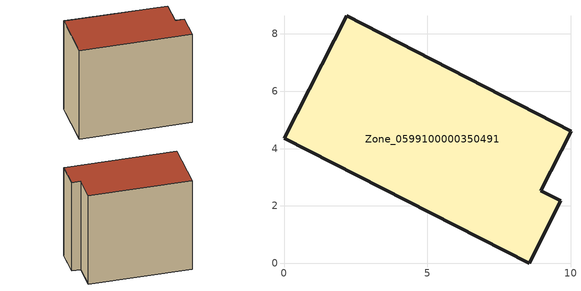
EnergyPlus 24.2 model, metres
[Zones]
Zone_0599100000350491
 floor ground (C_G): 0,4.36 2.18,8.63 10.01,4.6 8.95,2.53 9.66,2.17 8.56,0 z3.94
 wall outside (C_F): 8.56,0 9.66,2.17 8.95,2.53 10.01,4.6 2.18,8.63 0,4.36 8.56,0 z3.94:12.43
 roof outside (C_R): 2.18,8.63 0,4.36 8.56,0 9.66,2.17 8.95,2.53 10.01,4.6 z12.43
[BUILDING]
Pand.0599100000350491: North Axis=0; Terrain=City; Loads Convergence Tolerance Value=0.04; Temperature Convergence Tolerance Value=0.4; Solar Distribution=FullExterior; Maximum Number of Warmup Days=25; Minimum Number of Warmup Days=1
[Site:Location]
Rotterdam.The.Hague.AP_ZH_NLD Design_Conditions: Latitude=51.96; Longitude=4.45; Time Zone=1; Elevation=-4.5
[SITE:GROUNDTEMPERATURE:BUILDINGSURFACE]
18, 18, 18, 18, 18, 18, 18, 18, 18, 18, 18, 18
[MATERIAL] Thermal Absorptance=0.9; Solar Absorptance=0.7; Visible Absorptance=0.7
Name | Roughness | Thickness | Conductivity | Density | Specific Heat
G.TI.1992-2005 | MediumSmooth | 0.15 | 0.06 | 540 | 1210
F.TI.1992-2005 | Rough | 0.3 | 0.12 | 1920 | 840
R.TI.1992-2005 | MediumRough | 0.2 | 0.08 | 1500 | 1000
[CONSTRUCTION]
C_G: G.TI.1992-2005
C_F: F.TI.1992-2005
C_R: R.TI.1992-2005
[ZONE]
Zone_0599100000350491: Type=1; Multiplier=1; Ceiling Height=Autocalculate; Volume=Autocalculate; Floor Area=autocalculate; Part of Total Floor Area=Yes
[ZONEINFILTRATION:DESIGNFLOWRATE]
Infil_Zone_0599100000350491: Zone or ZoneList or Space or SpaceList=Zone_0599100000350491; Schedule=AlwaysOn; Design Flow Rate Calculation Method=Flow/Area; Flow Rate per Floor Area=0.0015; Constant Term Coefficient=1; Temperature Term Coefficient=0; Velocity Term Coefficient=0; Velocity Squared Term Coefficient=0
[HVACTEMPLATE:ZONE:IDEALLOADSAIRSYSTEM]
Zone_0599100000350491: Maximum Heating Supply Air Temperature=50; Minimum Cooling Supply Air Temperature=13; Maximum Heating Supply Air Humidity Ratio=0.0156; Minimum Cooling Supply Air Humidity Ratio=0.0077; Heating Limit=NoLimit; Cooling Limit=NoLimit; Dehumidification Control Type=ConstantSensibleHeatRatio; Cooling Sensible Heat Ratio=0.7; Dehumidification Setpoint=60; Humidification Control Type=None; Humidification Setpoint=30; Outdoor Air Method=None; Outdoor Air Flow Rate per Person=0.00944; Outdoor Air Flow Rate per Zone Floor Area=0; Outdoor Air Flow Rate per Zone=0; Demand Controlled Ventilation Type=None; Outdoor Air Economizer Type=NoEconomizer; Heat Recovery Type=None; Sensible Heat Recovery Effectiveness=0.7; Latent Heat Recovery Effectiveness=0.65
[ZONECONTROL:THERMOSTAT]
ThermostatControl_Zone_0599100000350491: Zone or ZoneList=Zone_0599100000350491; Control Type Schedule=DualSetpointControlType; Control 1=Thermostat_Zone_0599100000350491; Temperature Difference Between Cutout And Setpoint=0
[THERMOSTATSETPOINT:DUALSETPOINT]
Thermostat_Zone_0599100000350491: Heating Setpoint Temperature Schedule=HeatingSetpoint_Zone_0599100000350491; Cooling Setpoint Temperature Schedule=CoolingSetpoint_Zone_0599100000350491
[SCHEDULE:COMPACT]
HeatingSetpoint_Zone_0599100000350491: Through: 12/31, For: AllDays, Until: 24:00, 21
CoolingSetpoint_Zone_0599100000350491: Through: 12/31, For: AllDays, Until: 24:00, 24
DualSetpointControlType: Through: 12/31, For: AllDays, Until: 24:00, 4
AlwaysOn: Through: 12/31, For: AllDays, Until: 24:00, 1
